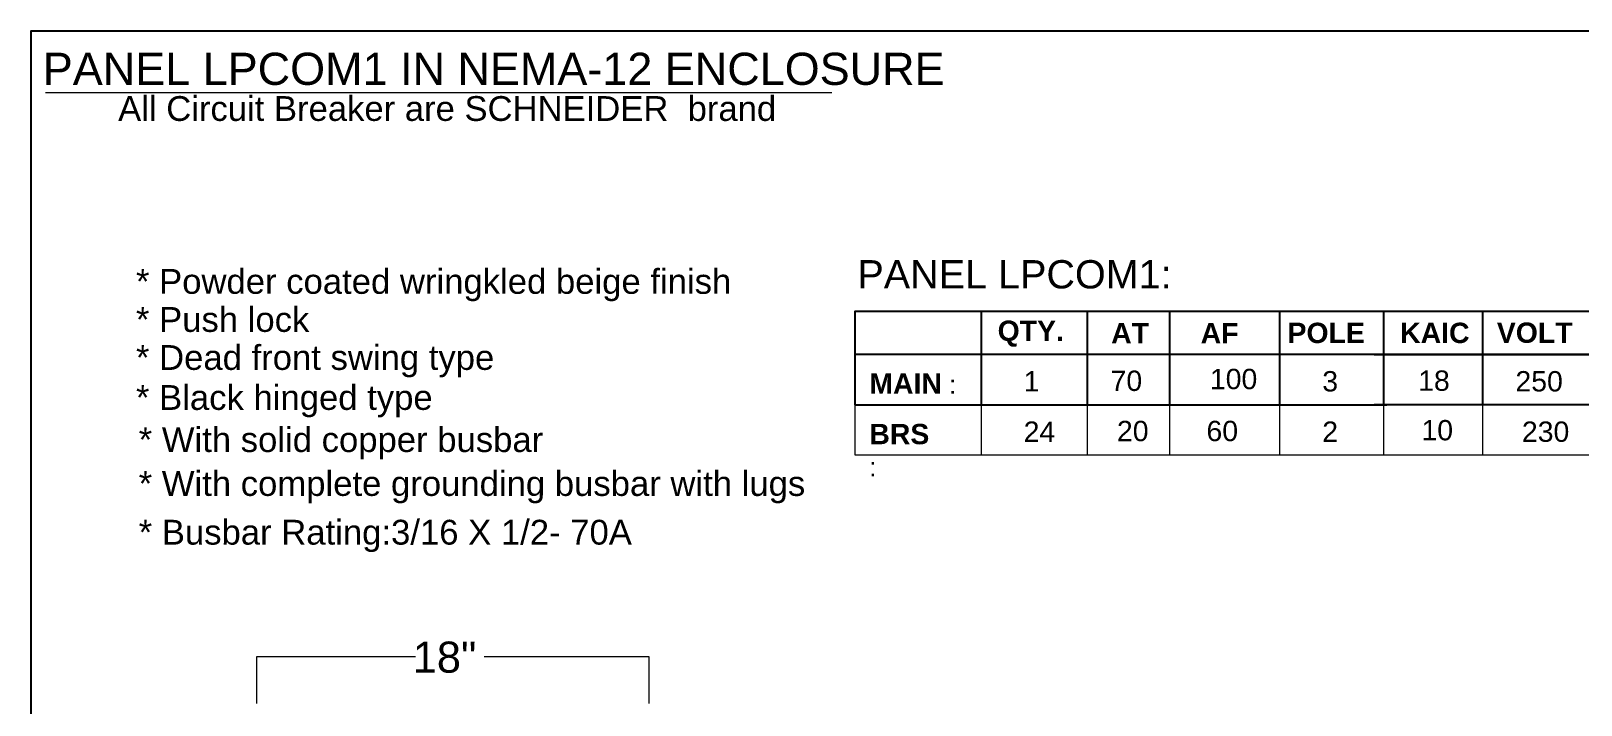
# Model space of a CAD drawing. Header units: inches. Extents: x 18739 to 22272, y 3658 to 7913.
# Drawn here: x 19437 to 20412, y 4415 to 4839 of the extents above; entities that cross this region are included whole.
import ezdxf

# ---------------------------------------------------------------- set-up
doc = ezdxf.new("R2010")
doc.units = ezdxf.units.IN
doc.header["$MEASUREMENT"] = 0
doc.layers.add('ENCLOSRURE', color=7, linetype='Continuous', lineweight=20)
doc.styles.get("Standard").update_dxf_attribs({"font": 'arial.ttf'})
doc.styles.add('style2', font='swissk.ttf')

msp = doc.modelspace()

# ---------------------------------------------------------------- linework, layer by layer
for p, q in [((20153.50433, 4662.86628), (20153.50433, 4603.89671)), ((20222.74196, 4662.86628), (20222.74196, 4603.89671)), ((20288.0311, 4662.86628), (20288.0311, 4603.89671)), ((20350.40897, 4662.86628), (20350.40897, 4603.89671))]:
    msp.add_line(p, q)
at = {"elevation": 0.05845}
msp.add_lwpolyline([(19436.98745, 3658.14299), (19436.98745, 4839.26136), (20955.76081, 4839.26136), (20955.76081, 3658.14299)], close=True, dxfattribs=at)
for points in [[(20290.29215, 4635.62757), (19955.71881, 4635.62757), (19955.71881, 4662.86628), (20290.29215, 4662.86628)], [(19955.71881, 4603.89671), (19955.71881, 4662.86628), (20101.59611, 4662.86628), (20101.59611, 4603.89671)], [(19955.71881, 4603.89671), (19955.71881, 4662.86628), (20034.99189, 4662.86628), (20034.99189, 4603.89671)], [(20282.33174, 4662.86628), (20647.91062, 4662.86628), (20647.91062, 4635.62757), (20282.33174, 4635.62757)], [(20282.33174, 4635.62757), (20647.91062, 4635.62757), (20647.91062, 4603.89671), (20282.33174, 4603.89671)], [(19955.71881, 4603.89671), (20290.29215, 4603.89671)], [(19955.71881, 4603.89671), (20290.29215, 4603.89671)]]:
    msp.add_lwpolyline(points)
at = {"layer": 'ENCLOSRURE', "color": 8}
msp.add_line((19446.10467, 4800.61122), (19941.00848, 4800.61122), dxfattribs=at)
at = {"layer": 'ENCLOSRURE'}
for p, q in [((20034.99189, 4603.89671), (20034.99189, 4572.16585)), ((20101.59611, 4603.89671), (20101.59611, 4572.16585)), ((20153.50433, 4603.89671), (20153.50433, 4572.16585)), ((20222.74196, 4603.89671), (20222.74196, 4572.16585)), ((20288.0311, 4603.89671), (20288.0311, 4572.16585)), ((20350.40897, 4603.89671), (20350.40897, 4572.16585))]:
    msp.add_line(p, q, dxfattribs=at)
at = {"layer": 'ENCLOSRURE', "color": 252}
for p, q in [((19579.15541, 4415.74888), (19579.15541, 4445.42485)), ((19579.16334, 4445.4259), (19679.03047, 4445.4259)), ((19722.21154, 4445.51222), (19825.88773, 4445.51222)), ((19825.90887, 4415.83601), (19825.90887, 4445.51222))]:
    msp.add_line(p, q, dxfattribs=at)
at = {"layer": 'ENCLOSRURE'}
msp.add_lwpolyline([(20647.91062, 4572.16585), (19955.71881, 4572.16585), (19955.71881, 4603.89671), (20647.91062, 4603.89671)], close=True, dxfattribs=at)

# ---------------------------------------------------------------- texts
at = {"char_height": 11.6628616, "attachment_point": 1}
for s, width, heights, insert in [('\\pt34.989;{\\fArial|b1|i0|c0|p34;\\H1.0975x;QTY.\\P}', 2.7127744, [0], (20045.28232, 4656.90503)), ('\\pt34.989;{\\fArial|b1|i0|c0|p34;\\H1.0975x;AT\\P}', 2.7127744, [0], (20116.73365, 4655.40326)), ('\\pt34.989;{\\fArial|b1|i0|c0|p34;\\H1.0975x;AF\\P}', 2.7127744, [0], (20173.04691, 4655.40326)), ('\\pt34.989;{\\fArial|b1|i0|c0|p34;\\H1.0975x;POLE\\P}', 2.7127744, [0], (20227.7018, 4655.58504)), ('\\pt34.989;{\\fArial|b1|i0|c0|p34;\\H1.0975x;KAIC\\P}', 2.7127744, [0], (20298.56747, 4655.58853)), ('\\pt34.989;{\\fArial|b1|i0|c0|p34;\\H1.0975x;VOLT\\P}', 2.7127744, [0], (20359.42624, 4655.71293)), ('\\pt34.989;{\\fArial|b1|i0|c0|p34;\\H1.0975x;MAIN} : \\P', 2015.4535003, [134.59132], (19964.54217, 4623.60861)), ('\\pt34.989;{\\H1.0975x;1\\P}', 2.7313605, [0.83509], (20061.67413, 4625.11062)), ('{\\H1.0975x;70}', 3.0858362, [0.83509], (20116.36661, 4625.4144)), ('\\pt34.989;{\\H1.0975x;100\\P}', 2.7313605, [0.77559], (20178.86285, 4626.53713)), ('\\pt34.989;{\\H1.0975x;3\\P}', 1.1959945, [0.83509], (20249.58226, 4625.11062)), ('\\pt34.989;{\\H1.0975x;18\\P}', 2.7313605, [0.83509], (20309.92061, 4625.52179)), ('\\pt34.989;{\\H1.0975x;250\\P}', 2.7313605, [0.83509], (20371.13714, 4625.11062)), ('\\pt34.989;{\\H1.0975x;10\\P}', 2.7313605, [0.83509], (20311.99356, 4594.32305)), ('\\pt34.989;{\\fArial|b1|i0|c0|p34;\\H1.0975x;BRS} \\P: \\P', 15.3683282, [0], (19964.54217, 4591.87775)), ('\\pt34.989;{\\H1.0975x;24\\P}', 2.7313605, [0.83509], (20061.67413, 4593.37976)), ('{\\H1.0975x;20}', 2.7313605, [0.83509], (20120.37827, 4593.79622)), ('\\pt34.989;{\\H1.0975x;60\\P}', 2.7313605, [0.83509], (20176.71568, 4593.8331)), ('\\pt34.989;{\\H1.0975x;2\\P}', 1.1959945, [2.3038], (20249.58226, 4593.37976)), ('{\\H1.0975x;230}', 2.7313605, [0.83509], (20375.20632, 4593.37976))]:
    msp.add_mtext_dynamic_manual_height_columns(s, width=width, gutter_width=1, heights=heights, dxfattribs=dict(at, insert=insert))
at = {"layer": 'ENCLOSRURE', "color": 0}
for s, height, p in [(' PANEL LPCOM1 IN NEMA-12 ENCLOSURE', 20.2512897, (19436.5531, 4805.32177)), ('All Circuit Breaker are SCHNEIDER  brand', 15.5980579, (19491.82697, 4782.64213))]:
    msp.add_text(s, height=height, dxfattribs=at).set_placement(p)
at = {"layer": 'ENCLOSRURE', "color": 0, "style": 'style2'}
msp.add_text('PANEL LPCOM1: ', height=17.8138396, dxfattribs=at).set_placement((19957.03378, 4677.16522))
at = {"layer": 'ENCLOSRURE', "color": 0, "lineweight": -3}
for s, p in [('            * Powder coated wringkled beige finish', (19430.3272, 4673.77611)), ('            * Push lock', (19430.3272, 4649.80843)), ('            * Dead front swing type', (19430.3272, 4625.87882)), ('            * Black hinged type', (19430.3272, 4600.69211)), ('            * With solid copper busbar', (19432.03874, 4574.17866)), ('            * With complete grounding busbar with lugs', (19432.03874, 4546.53739)), ('            * Busbar Rating:3/16 X 1/2- 70A', (19432.03874, 4515.87415))]:
    msp.add_text(s, height=15.6140728, dxfattribs=at).set_placement(p)
at = {"layer": 'ENCLOSRURE'}
msp.add_text('18"', height=19.561851, dxfattribs=at).set_placement((19677.18263, 4435.24554))

doc.saveas('drawing.dxf')
